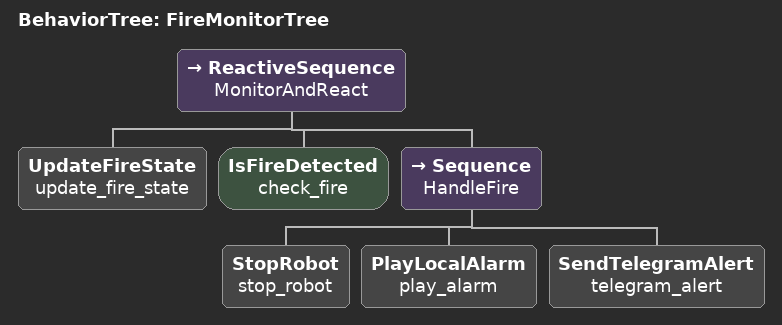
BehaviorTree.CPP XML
<?xml version="1.0"?>
<root BTCPP_format="4" main_tree_to_execute="FireMonitorTree">

  <!-- Groot 팔레트에 표시될 노드들 -->

  <!-- 메인 행동트리 -->
  <BehaviorTree ID="FireMonitorTree">

    <!-- Reactively 반복적으로 상태 감시 + 실행 -->
    <ReactiveSequence name="MonitorAndReact">

      <!-- 1. 센서 상태 업데이트 -->
      <UpdateFireState name="update_fire_state"/>

      <!-- 2. 화재 감지 여부 체크 -->
      <IsFireDetected name="check_fire"/>

      <!-- 3. 화재 대응 절차 실행 -->
      <Sequence name="HandleFire">

        <StopRobot name="stop_robot"/>
        <PlayLocalAlarm name="play_alarm"/>
        <SendTelegramAlert name="telegram_alert"/>

      </Sequence>

    </ReactiveSequence>

  </BehaviorTree>

</root>
